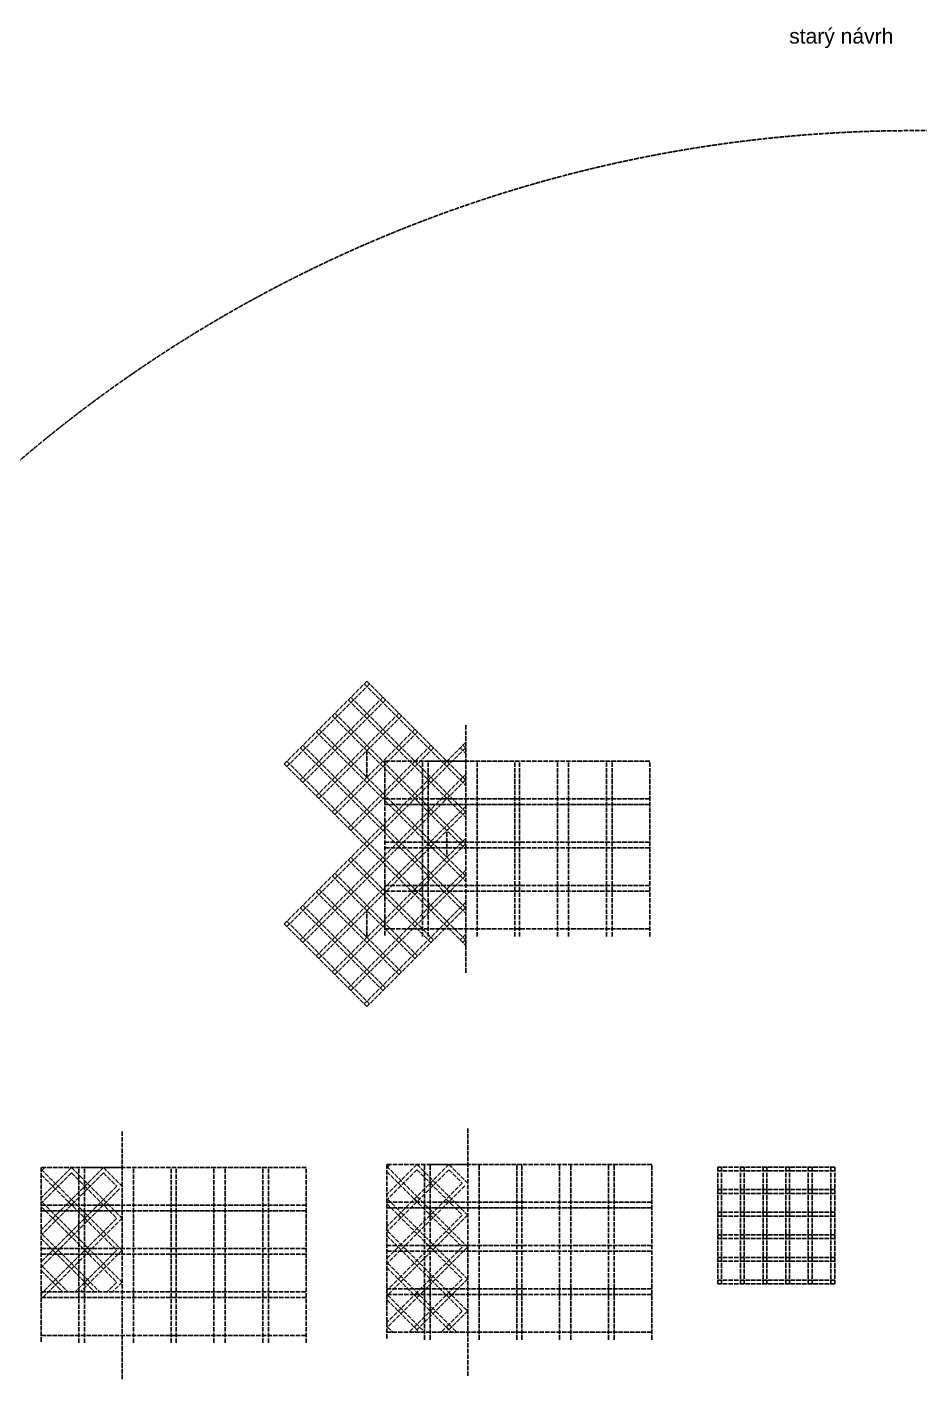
# Model space of a CAD drawing. Header units: millimetres. Extents: x -14568604 to 2614826, y -15966657 to 4339860.
# Drawn here: x -3399128 to -1032370, y 446452 to 4083380 of the extents above; entities that cross this region are included whole.
import ezdxf

# ---------------------------------------------------------------- set-up
doc = ezdxf.new("R2010")
doc.units = ezdxf.units.MM
doc.linetypes.add('ACAD_ISO02W100', pattern=[15, 12, -3])
doc.layers.add('občanská vybavenost', color=170, linetype='Continuous')
doc.layers.add('základní mřížka', color=50, linetype='ACAD_ISO02W100')
doc.styles.get("Standard").update_dxf_attribs({"font": 'arial.ttf'})

msp = doc.modelspace()

# ---------------------------------------------------------------- linework, layer by layer
at = {"layer": 'základní mřížka', "ltscale": 1000}
for points in [[(-2498428.675, 2349154.388), (-2717631.777, 2129951.286)], [(-2491357.607, 2342083.321), (-2710560.71, 2122880.218)], [(-2505499.743, 2342083.321), (-2286296.641, 2122880.218)], [(-2498428.675, 2349154.388), (-2279225.573, 2129951.286)], [(-2456002.268, 2306727.982), (-2675205.37, 2087524.879)], [(-2448931.201, 2299656.914), (-2668134.303, 2080453.812)], [(-2547926.15, 2299656.914), (-2328723.048, 2080453.812)], [(-2540855.082, 2306727.982), (-2321651.98, 2087524.879)], [(-2413575.861, 2264301.575), (-2632778.964, 2045098.472)], [(-2406504.794, 2257230.507), (-2625707.896, 2038027.405)], [(-2590352.557, 2257230.507), (-2371149.455, 2038027.405)], [(-2583281.489, 2264301.575), (-2364078.387, 2045098.472)], [(-2625707.896, 2221875.168), (-2406504.794, 2002672.066)], [(-2371149.455, 2221875.168), (-2590352.557, 2002672.066)], [(-2236296.641, 1576048.115), (-2236296.641, 2232309.365)], [(-2632778.964, 2214804.1), (-2413575.861, 1995600.998)], [(-2364078.387, 2214804.1), (-2583281.489, 1995600.998)], [(-2236296.641, 2187022.354), (-2293367.709, 2129951.286)], [(-2675205.37, 2172377.693), (-2456002.268, 1953174.591)], [(-2668134.303, 2179448.761), (-2448931.201, 1960245.659)], [(-2328723.048, 2179448.761), (-2547926.15, 1960245.659)], [(-2321651.98, 2172377.693), (-2540855.082, 1953174.591)], [(-2236296.641, 2172880.218), (-2286296.641, 2122880.218)], [(-2250941.302, 2172377.693), (-2236296.641, 2157733.032)], [(-2243870.234, 2179448.761), (-2236296.641, 2171875.168)], [(-2717631.777, 2129951.286), (-2498428.675, 1910748.184)], [(-2710560.71, 2137022.354), (-2491357.607, 1917819.252)], [(-2286296.641, 2137022.354), (-2505499.743, 1917819.252)], [(-2286296.641, 2137022.354), (-2505499.743, 1917819.252)], [(-2279225.573, 2129951.286), (-2498428.675, 1910748.184)], [(-2279225.573, 2129951.286), (-2498428.675, 1910748.184)], [(-1748296.641, 2137022.354), (-2451296.641, 2137022.354)], [(-2451296.641, 2137022.354), (-2451296.641, 1672022.354)], [(-2351296.641, 1672022.354), (-2351296.641, 2137022.354)], [(-2336296.641, 1672022.354), (-2336296.641, 2137022.354)], [(-2293367.709, 2129951.286), (-2236296.641, 2072880.218)], [(-2293367.709, 2129951.286), (-2236296.641, 2072880.218)], [(-2286296.641, 2137022.354), (-2236296.641, 2087022.354)], [(-2286296.641, 2137022.354), (-2236296.641, 2087022.354)], [(-2206296.641, 1672022.354), (-2206296.641, 2137022.354)], [(-2106296.641, 1672022.354), (-2106296.641, 2137022.354)], [(-2093296.641, 1672022.354), (-2093296.641, 2137022.354)], [(-1993296.641, 1672022.354), (-1993296.641, 2137022.354)], [(-1963296.641, 1672022.354), (-1963296.641, 2137022.354)], [(-1863296.641, 1672022.354), (-1863296.641, 2137022.354)], [(-1848296.641, 1672022.354), (-1848296.641, 2137022.354)], [(-1748296.641, 1672022.354), (-1748296.641, 2137022.354)], [(-1748296.641, 1672022.354), (-1748296.641, 2137022.354)], [(-2243870.234, 2094595.947), (-2463073.336, 1875392.845)], [(-2236799.166, 2087524.879), (-2456002.268, 1868321.777)], [(-2335794.116, 2087524.879), (-2236296.641, 1988027.405)], [(-2328723.048, 2094595.947), (-2236296.641, 2002169.54)], [(-2236296.641, 2102169.54), (-2250941.302, 2087524.879)], [(-2236296.641, 2088027.405), (-2243870.234, 2080453.812)], [(-1748296.641, 2037022.354), (-2451296.641, 2037022.354)], [(-2378220.522, 2045098.472), (-2236296.641, 1903174.591)], [(-2371149.455, 2052169.54), (-2236296.641, 1917316.727)], [(-2451296.641, 2022022.354), (-1748296.641, 2022022.354), (-2451296.641, 2022022.354)], [(-2236296.641, 2017316.727), (-2420646.929, 1832966.438)], [(-2420646.929, 2002672.066), (-2236296.641, 1818321.777)], [(-2413575.861, 2009743.133), (-2236296.641, 1832463.913)], [(-2236296.641, 2003174.591), (-2413575.861, 1825895.37)], [(-2456002.268, 1967316.727), (-2236799.166, 1748113.624)], [(-2463073.336, 1960245.659), (-2243870.234, 1741042.557)], [(-2236296.641, 1932463.913), (-2378220.522, 1790540.031)], [(-2498428.675, 1924890.32), (-2717631.777, 1705687.218)], [(-2491357.607, 1917819.252), (-2710560.71, 1698616.15)], [(-2505499.743, 1917819.252), (-2286296.641, 1698616.15)], [(-2505499.743, 1917819.252), (-2286296.641, 1698616.15)], [(-2498428.675, 1924890.32), (-2279225.573, 1705687.218)], [(-2498428.675, 1924890.32), (-2279225.573, 1705687.218)], [(-2451296.641, 1922022.354), (-1748296.641, 1922022.354)], [(-1748296.641, 1907022.354), (-2451296.641, 1907022.354)], [(-2236296.641, 1918321.777), (-2371149.455, 1783468.963)], [(-2456002.268, 1882463.913), (-2675205.37, 1663260.811)], [(-2448931.201, 1875392.845), (-2668134.303, 1656189.743)], [(-2547926.15, 1875392.845), (-2328723.048, 1656189.743)], [(-2540855.082, 1882463.913), (-2321651.98, 1663260.811)], [(-2413575.861, 1840037.506), (-2632778.964, 1620834.404)], [(-2406504.794, 1832966.438), (-2625707.896, 1613763.336)], [(-2590352.557, 1832966.438), (-2371149.455, 1613763.336)], [(-2583281.489, 1840037.506), (-2364078.387, 1620834.404)], [(-2236296.641, 1847611.099), (-2335794.116, 1748113.624)], [(-2236296.641, 1833468.963), (-2328723.048, 1741042.557)], [(-2632778.964, 1790540.031), (-2413575.861, 1571336.929)], [(-2625707.896, 1797611.099), (-2406504.794, 1578407.997)], [(-2371149.455, 1797611.099), (-2590352.557, 1578407.997)], [(-2364078.387, 1790540.031), (-2583281.489, 1571336.929)], [(-2451296.641, 1807022.354), (-1748296.641, 1807022.354)], [(-1748296.641, 1792022.354), (-2451296.641, 1792022.354)], [(-2675205.37, 1748113.624), (-2456002.268, 1528910.522)], [(-2668134.303, 1755184.692), (-2448931.201, 1535981.59)], [(-2328723.048, 1755184.692), (-2547926.15, 1535981.59)], [(-2321651.98, 1748113.624), (-2540855.082, 1528910.522)], [(-2236296.641, 1762758.285), (-2293367.709, 1705687.218)], [(-2236296.641, 1762758.285), (-2293367.709, 1705687.218)], [(-2236296.641, 1748616.15), (-2286296.641, 1698616.15)], [(-2236296.641, 1748616.15), (-2286296.641, 1698616.15)], [(-2250941.302, 1748113.624), (-2236296.641, 1733468.963)], [(-2243870.234, 1755184.692), (-2236296.641, 1747611.099)], [(-2710560.71, 1712758.285), (-2491357.607, 1493555.183)], [(-2286296.641, 1712758.285), (-2505499.743, 1493555.183)], [(-2286296.641, 1712758.285), (-2236296.641, 1662758.285)], [(-2717631.777, 1705687.218), (-2498428.675, 1486484.115)], [(-2279225.573, 1705687.218), (-2498428.675, 1486484.115)], [(-2451296.641, 1692022.354), (-1748296.641, 1692022.354)], [(-2293367.709, 1705687.218), (-2236296.641, 1648616.15)], [(-2236296.641, 1677905.472), (-2250941.302, 1663260.811)], [(-2236296.641, 1663763.336), (-2243870.234, 1656189.743)], [(-3147402.264, 498204.886), (-3147402.264, 1154466.137)], [(-2230942.609, 506530.979), (-2230942.609, 1162792.23)], [(-2659402.264, 1059179.126), (-3362402.264, 1059179.126)], [(-3362402.264, 1059179.126), (-3362402.264, 594179.126)], [(-3197402.264, 1059179.126), (-3362402.264, 894179.126)], [(-3352965.756, 1059179.126), (-3362402.264, 1049742.618)], [(-3282255.078, 1059179.126), (-3362402.264, 979031.94)], [(-3197402.264, 1059179.126), (-3362402.264, 894179.126)], [(-3282255.078, 1059179.126), (-3232757.604, 1009681.651)], [(-3262402.264, 594179.126), (-3262402.264, 1059179.126)], [(-3247402.264, 594179.126), (-3247402.264, 1059179.126)], [(-3197402.264, 1059179.126), (-3204473.332, 1052108.058)], [(-3197402.264, 1059179.126), (-3147402.264, 1009179.126)], [(-3197402.264, 1059179.126), (-3190331.197, 1052108.058)], [(-3197402.264, 1059179.126), (-3147402.264, 1009179.126)], [(-3117402.264, 594179.126), (-3117402.264, 1059179.126)], [(-3017402.264, 594179.126), (-3017402.264, 1059179.126)], [(-3004402.264, 594179.126), (-3004402.264, 1059179.126)], [(-2904402.264, 594179.126), (-2904402.264, 1059179.126)], [(-2874402.264, 594179.126), (-2874402.264, 1059179.126)], [(-2774402.264, 594179.126), (-2774402.264, 1059179.126)], [(-2759402.264, 594179.126), (-2759402.264, 1059179.126)], [(-2659402.264, 594179.126), (-2659402.264, 1059179.126)], [(-2659402.264, 594179.126), (-2659402.264, 1059179.126)], [(-1742942.609, 1067505.218), (-2445942.609, 1067505.218)], [(-2445942.609, 1067505.218), (-2445942.609, 602505.218)], [(-2280942.609, 1067505.218), (-2445942.609, 902505.218)], [(-2436506.101, 1067505.218), (-2445942.609, 1058068.71)], [(-2365795.423, 1067505.218), (-2445942.609, 987358.032)], [(-2280942.609, 1067505.218), (-2445942.609, 902505.218)], [(-2445942.609, 1062799.591), (-2358724.355, 975581.337)], [(-2365795.423, 1067505.218), (-2316297.948, 1018007.744)], [(-2345942.609, 602505.218), (-2345942.609, 1067505.218)], [(-2330942.609, 602505.218), (-2330942.609, 1067505.218)], [(-2280942.609, 1067505.218), (-2288013.677, 1060434.15)], [(-2280942.609, 1067505.218), (-2230942.609, 1017505.218)], [(-2280942.609, 1067505.218), (-2273871.542, 1060434.15)], [(-2280942.609, 1067505.218), (-2230942.609, 1017505.218)], [(-2200942.609, 602505.218), (-2200942.609, 1067505.218)], [(-2100942.609, 602505.218), (-2100942.609, 1067505.218)], [(-2087942.609, 602505.218), (-2087942.609, 1067505.218)], [(-1987942.609, 602505.218), (-1987942.609, 1067505.218)], [(-1957942.609, 602505.218), (-1957942.609, 1067505.218)], [(-1857942.609, 602505.218), (-1857942.609, 1067505.218)], [(-1842942.609, 602505.218), (-1842942.609, 1067505.218)], [(-1742942.609, 602505.218), (-1742942.609, 1067505.218)], [(-1742942.609, 602505.218), (-1742942.609, 1067505.218)], [(-1257588.381, 1060632.628), (-1567588.381, 1060632.628)], [(-1567588.381, 1060632.628), (-1567588.381, 750632.628)], [(-1557588.381, 1060632.628), (-1557588.381, 750632.628)], [(-1507588.381, 1060632.628), (-1507588.381, 750632.628)], [(-1497588.381, 1060632.628), (-1497588.381, 750632.628)], [(-1447588.381, 1060632.628), (-1447588.381, 750632.628)], [(-1437588.381, 1060632.628), (-1437588.381, 750632.628)], [(-1387588.381, 1060632.628), (-1387588.381, 750632.628)], [(-1377588.381, 1060632.628), (-1377588.381, 750632.628)], [(-1327588.381, 1060632.628), (-1327588.381, 750632.628)], [(-1317588.381, 1060632.628), (-1317588.381, 750632.628)], [(-1267588.381, 1060632.628), (-1267588.381, 750632.628)], [(-1257588.381, 1060632.628), (-1257588.381, 750632.628)], [(-3362402.264, 1054473.498), (-3275184.01, 967255.244)], [(-3362402.264, 1040331.363), (-3282255.078, 960184.176)], [(-3282255.078, 1045036.99), (-3360036.824, 967255.244)], [(-3197402.264, 1045036.99), (-3360036.824, 882402.431)], [(-3282255.078, 1045036.99), (-3239828.671, 1002610.583)], [(-3197402.264, 1045036.99), (-3162046.925, 1009681.651)], [(-2445942.609, 1048657.455), (-2365795.423, 968510.269)], [(-2365795.423, 1053363.083), (-2443577.169, 975581.337)], [(-2280942.609, 1053363.083), (-2443577.169, 890728.523)], [(-2365795.423, 1053363.083), (-2323369.016, 1010936.676)], [(-2323369.016, 1025078.811), (-2230942.609, 932652.404)], [(-2280942.609, 1053363.083), (-2245587.27, 1018007.744)], [(-1257588.381, 1050632.628), (-1567588.381, 1050632.628)], [(-3162046.925, 1009681.651), (-3362402.264, 809326.312)], [(-3154975.858, 1002610.583), (-3360036.824, 797549.617)], [(-3246899.739, 1009681.651), (-3162046.925, 924828.837)], [(-3239828.671, 1016752.719), (-3147402.264, 924326.312)], [(-2245587.27, 1018007.744), (-2445942.609, 817652.404)], [(-2238516.202, 1010936.676), (-2443577.169, 805875.709)], [(-2365795.423, 982652.404), (-2230942.609, 847799.591)], [(-2330440.084, 1018007.744), (-2245587.27, 933154.93)], [(-1257588.381, 1000632.628), (-1567588.381, 1000632.628)], [(-1257588.381, 990632.628), (-1567588.381, 990632.628)], [(-2659402.264, 959179.126), (-3362402.264, 959179.126)], [(-3362402.264, 955478.549), (-3324681.485, 917757.77)], [(-3360036.824, 967255.244), (-3317610.417, 924828.837)], [(-3289326.146, 967255.244), (-3162046.925, 839976.024)], [(-3282255.078, 974326.312), (-3147402.264, 839473.498)], [(-1742942.609, 967505.218), (-2445942.609, 967505.218)], [(-2445942.609, 963804.641), (-2408221.83, 926083.862)], [(-2445942.609, 952505.218), (-1742942.609, 952505.218), (-2445942.609, 952505.218)], [(-2443577.169, 975581.337), (-2401150.762, 933154.93)], [(-2372866.491, 975581.337), (-2245587.27, 848302.116)], [(-3362402.264, 944179.126), (-2659402.264, 944179.126), (-3362402.264, 944179.126)], [(-3162046.925, 924828.837), (-3331752.553, 755123.21)], [(-3331752.553, 924828.837), (-3162046.925, 755123.21)], [(-3324681.485, 931899.905), (-3147402.264, 754620.685)], [(-3147402.264, 925331.363), (-3324681.485, 748052.142)], [(-2245587.27, 933154.93), (-2415292.898, 763449.302)], [(-2415292.898, 933154.93), (-2245587.27, 763449.302)], [(-2408221.83, 940225.998), (-2230942.609, 762946.777)], [(-2230942.609, 933657.455), (-2408221.83, 756378.235)], [(-1257588.381, 940632.628), (-1567588.381, 940632.628)], [(-1257588.381, 930632.628), (-1567588.381, 930632.628)], [(-3360036.824, 882402.431), (-3206813.519, 729179.126)], [(-2445942.609, 878951.828), (-2245587.27, 678596.489)], [(-2443577.169, 890728.523), (-2231445.135, 678596.489)], [(-1257588.381, 880632.628), (-1567588.381, 880632.628)], [(-3362402.264, 870625.735), (-3220955.655, 729179.126)], [(-3362402.264, 844179.126), (-2659402.264, 844179.126)], [(-3162046.925, 839976.024), (-3272843.823, 729179.126)], [(-3147402.264, 840478.549), (-3258701.688, 729179.126)], [(-2445942.609, 852505.218), (-1742942.609, 852505.218)], [(-1742942.609, 837505.218), (-2445942.609, 837505.218)], [(-2245587.27, 848302.116), (-2372866.491, 721022.895)], [(-2230942.609, 848804.641), (-2365795.423, 713951.828)], [(-1257588.381, 870632.628), (-1567588.381, 870632.628)], [(-2659402.264, 829179.126), (-3362402.264, 829179.126)], [(-2443577.169, 805875.709), (-2273871.542, 636170.082)], [(-1257588.381, 820632.628), (-1567588.381, 820632.628)], [(-1257588.381, 810632.628), (-1567588.381, 810632.628)], [(-3362402.264, 785772.921), (-3305808.469, 729179.126)], [(-3362402.264, 785772.921), (-3305808.469, 729179.126)], [(-3360036.824, 797549.617), (-3291666.333, 729179.126)], [(-2445942.609, 794099.014), (-2280942.609, 629099.014)], [(-2445942.609, 794099.014), (-2280942.609, 629099.014)], [(-2408221.83, 770520.37), (-2445942.609, 732799.591)], [(-2230942.609, 763951.828), (-2323369.016, 671525.421)], [(-3324681.485, 762194.278), (-3362402.264, 724473.498)], [(-3362402.264, 729179.126), (-2659402.264, 729179.126)], [(-3317610.417, 755123.21), (-3360036.824, 712696.803)], [(-3162046.925, 755123.21), (-3187991.01, 729179.126)], [(-3147402.264, 755625.735), (-3173848.874, 729179.126)], [(-2445942.609, 737505.218), (-1742942.609, 737505.218)], [(-2365795.423, 728093.963), (-2445942.609, 647946.777)], [(-2401150.762, 763449.302), (-2443577.169, 721022.895)], [(-2245587.27, 763449.302), (-2330440.084, 678596.489)], [(-1257588.381, 760632.628), (-1567588.381, 760632.628)], [(-1257588.381, 750632.628), (-1567588.381, 750632.628)], [(-2659402.264, 714179.126), (-3362402.264, 714179.126)], [(-1742942.609, 722505.218), (-2445942.609, 722505.218)], [(-2445942.609, 709246.2), (-2359201.627, 622505.218)], [(-2358724.355, 721022.895), (-2443577.169, 636170.082)], [(-2443577.169, 721022.895), (-2345059.492, 622505.218)], [(-2323369.016, 685667.556), (-2386531.354, 622505.218)], [(-2316297.948, 678596.489), (-2372389.219, 622505.218)], [(-2245587.27, 678596.489), (-2288013.677, 636170.082)], [(-2230942.609, 679099.014), (-2280942.609, 629099.014)], [(-2230942.609, 679099.014), (-2280942.609, 629099.014)], [(-2238516.202, 685667.556), (-2230942.609, 678093.963)], [(-2445942.609, 624393.386), (-2444054.441, 622505.218)], [(-2445942.609, 622505.218), (-1742942.609, 622505.218)], [(-2443577.169, 636170.082), (-2429912.306, 622505.218)], [(-2280942.609, 643241.15), (-2301678.541, 622505.218)], [(-2288013.677, 636170.082), (-2274348.814, 622505.218)], [(-2273871.542, 636170.082), (-2287536.405, 622505.218)], [(-2280942.609, 643241.15), (-2260206.678, 622505.218)], [(-3362402.264, 614179.126), (-2659402.264, 614179.126)]]:
    msp.add_lwpolyline(points, dxfattribs=at)
at = {"layer": 'základní mřížka'}
for points in [[(-2498428.675, 2094595.947), (-2498428.675, 2165306.625)], [(-2236296.641, 2137022.354), (-2336296.641, 2137022.354)], [(-2286296.641, 1882463.913), (-2286296.641, 1953174.591)], [(-2498428.675, 1670331.878), (-2498428.675, 1741042.557)], [(-3147402.264, 1059179.126), (-3247402.264, 1059179.126)], [(-2230942.609, 1067505.218), (-2330942.609, 1067505.218)]]:
    msp.add_lwpolyline(points, dxfattribs=at)
at = {"layer": 'základní mřížka', "ltscale": 1000}
msp.add_circle((-1045057.711, 149793.115), 3659884.026, dxfattribs=at)

# ---------------------------------------------------------------- texts
at = {"layer": 'občanská vybavenost', "ltscale": 1000, "insert": (-1378303.015, 4080569.964), "char_height": 40000, "attachment_point": 1}
msp.add_mtext_dynamic_manual_height_columns('starý návrh', width=1275375.21005, gutter_width=12.5, heights=[0], dxfattribs=at)

doc.saveas('drawing.dxf')
